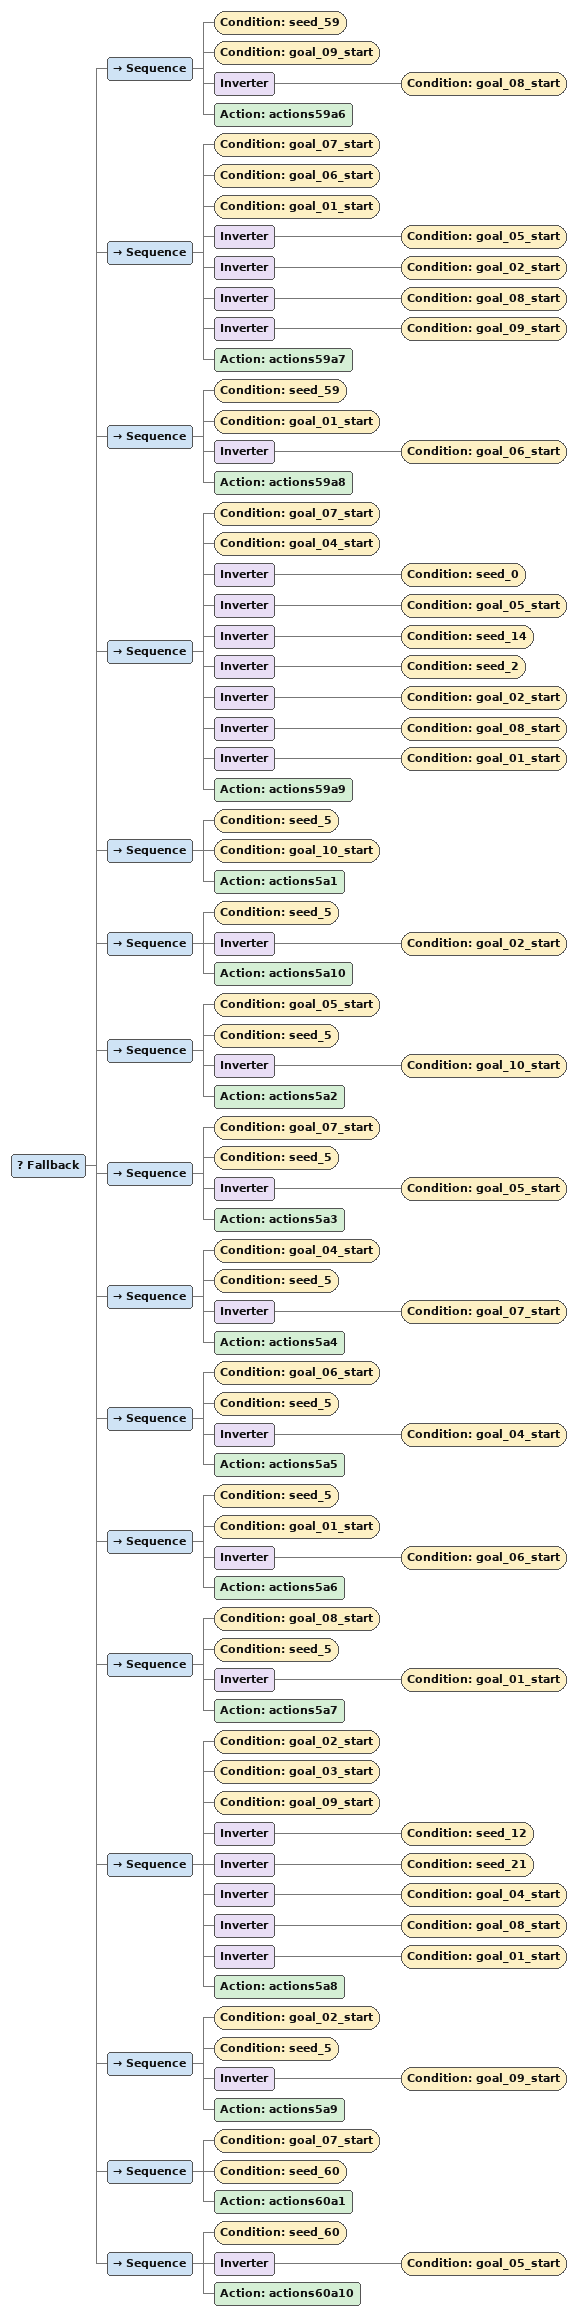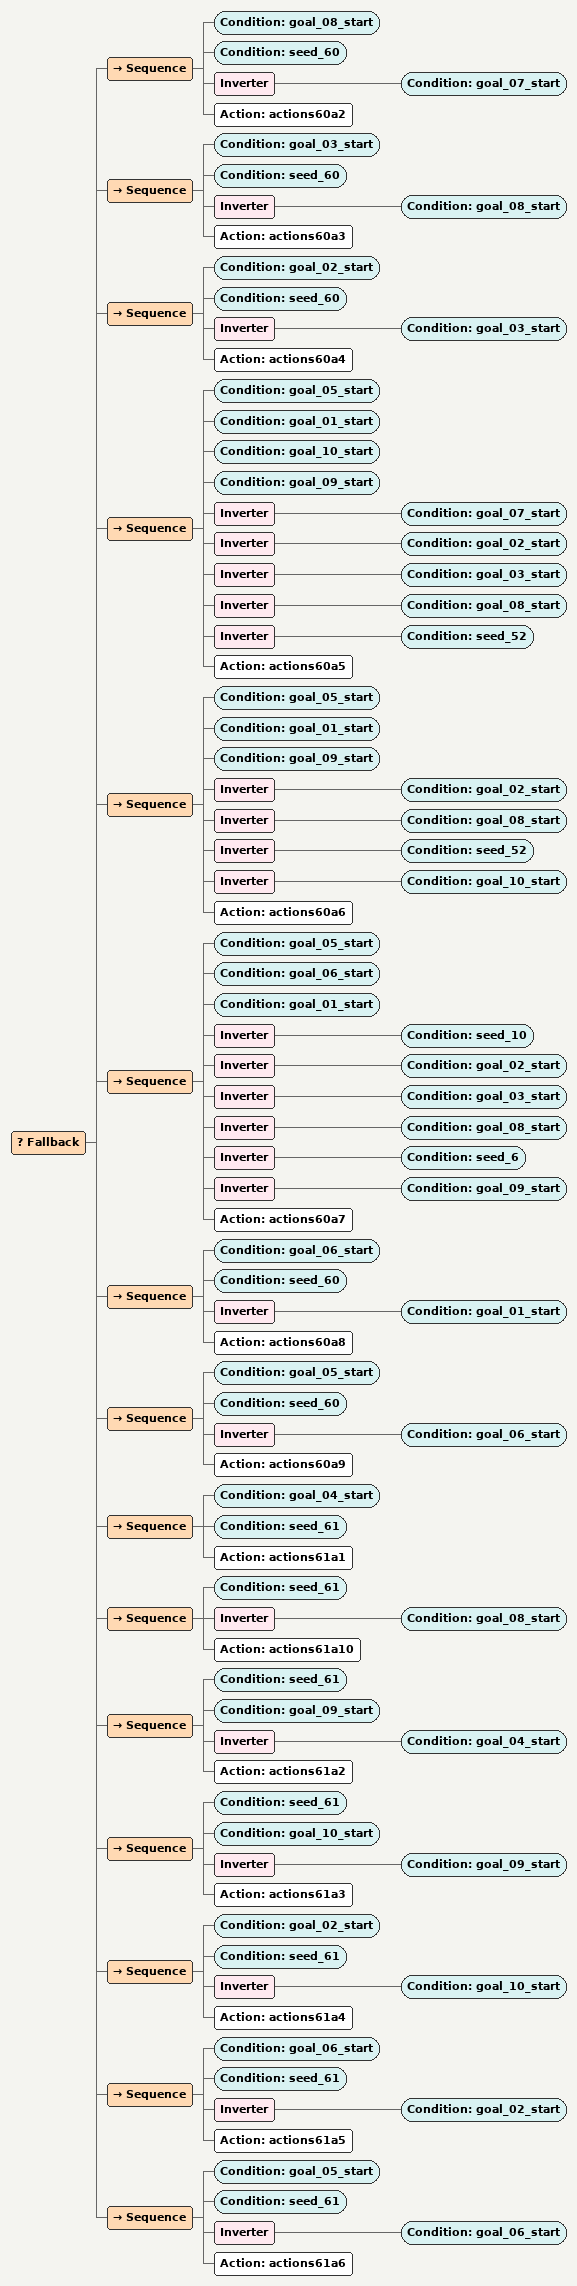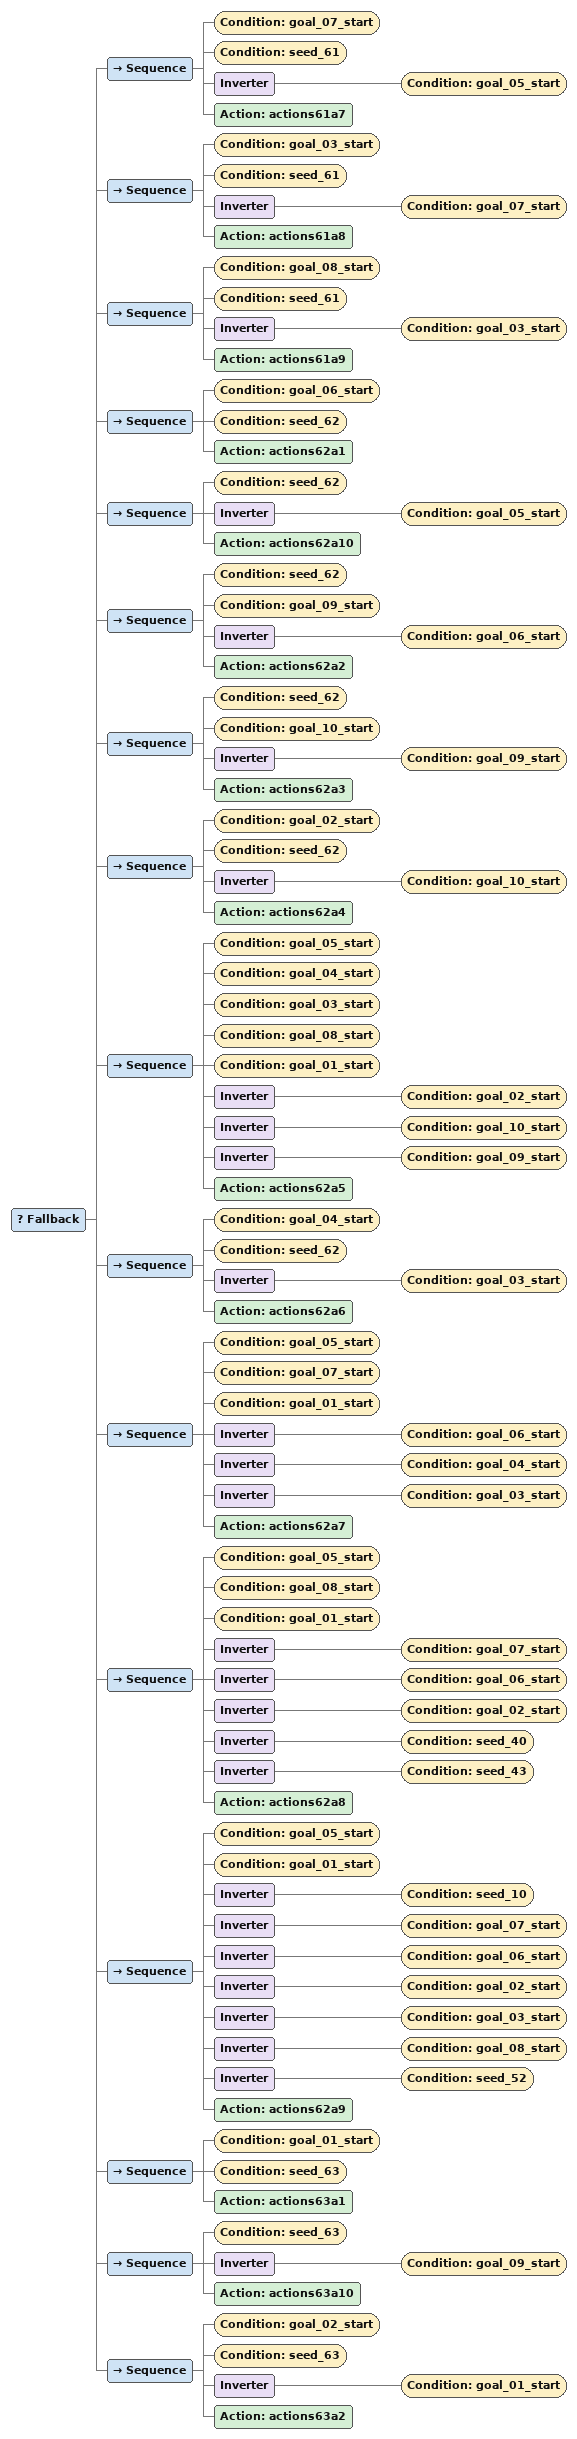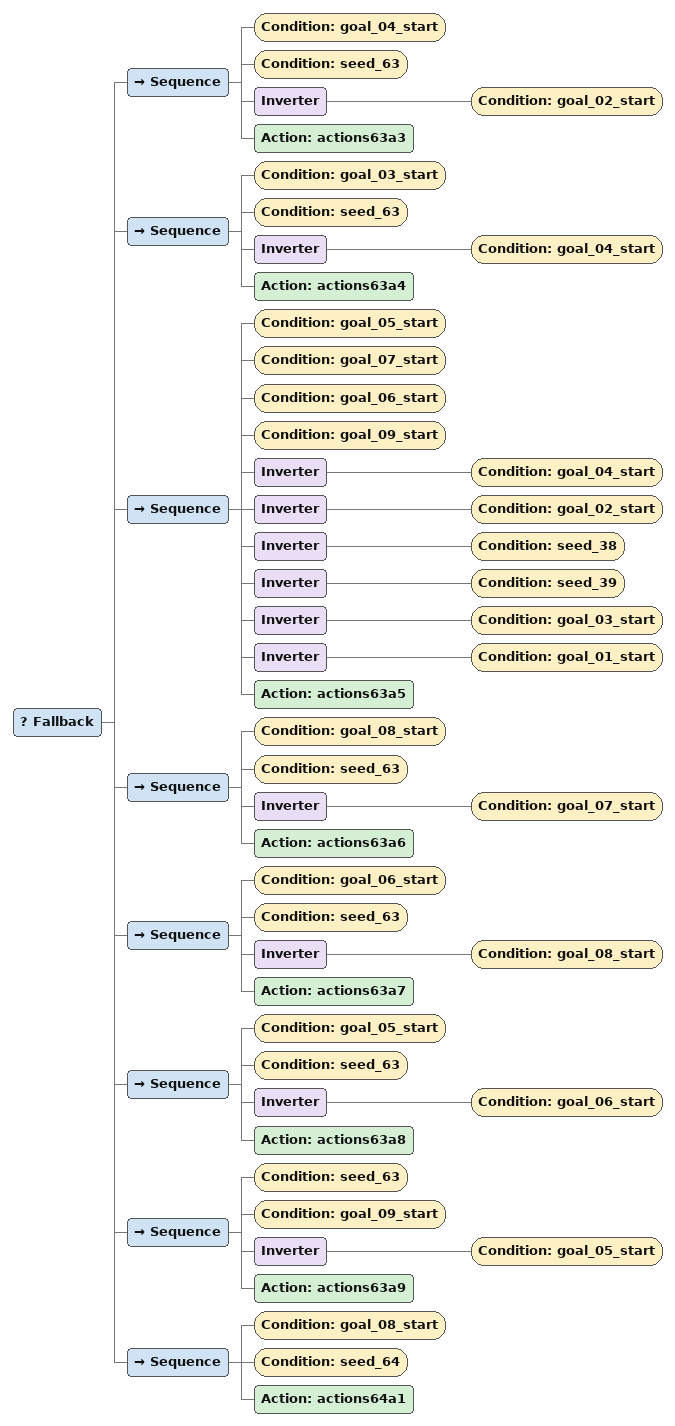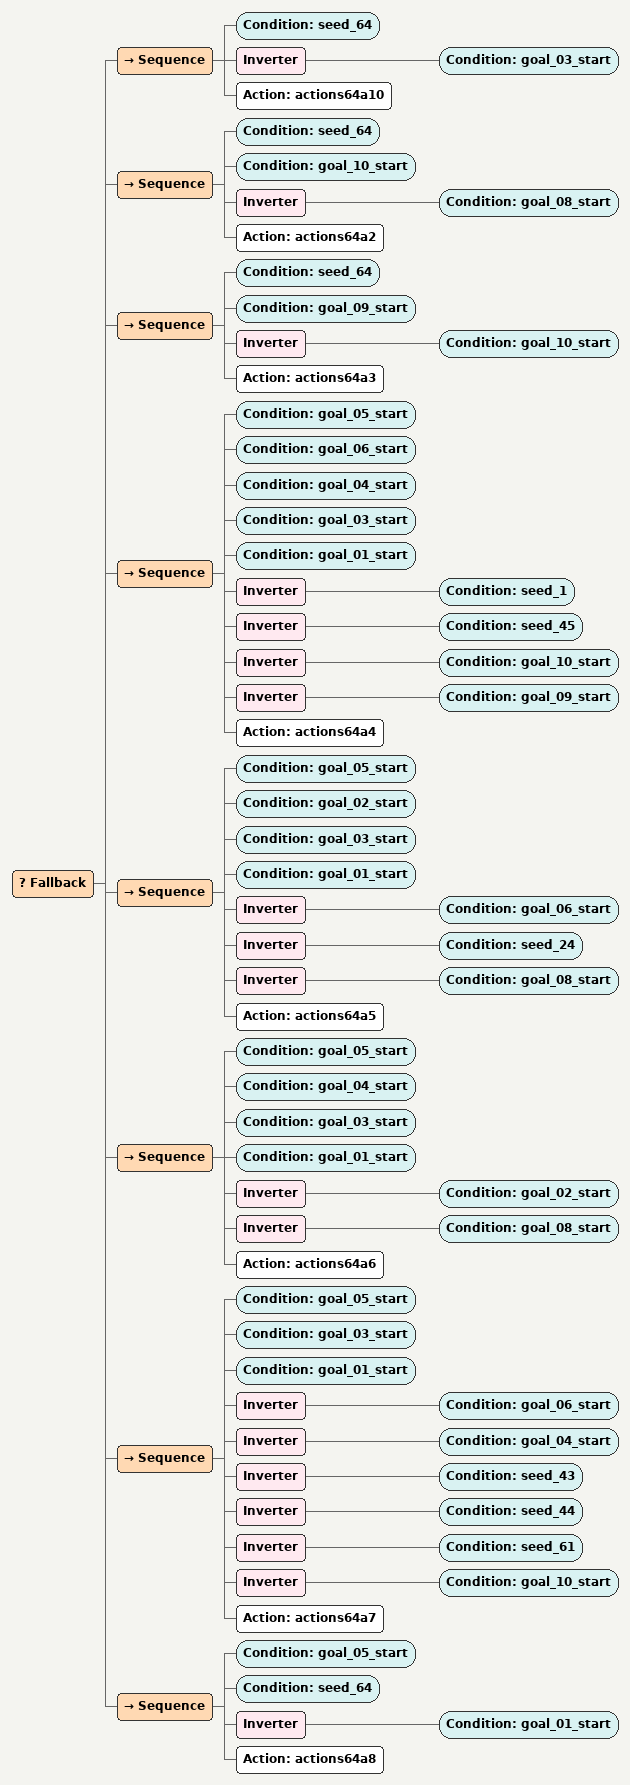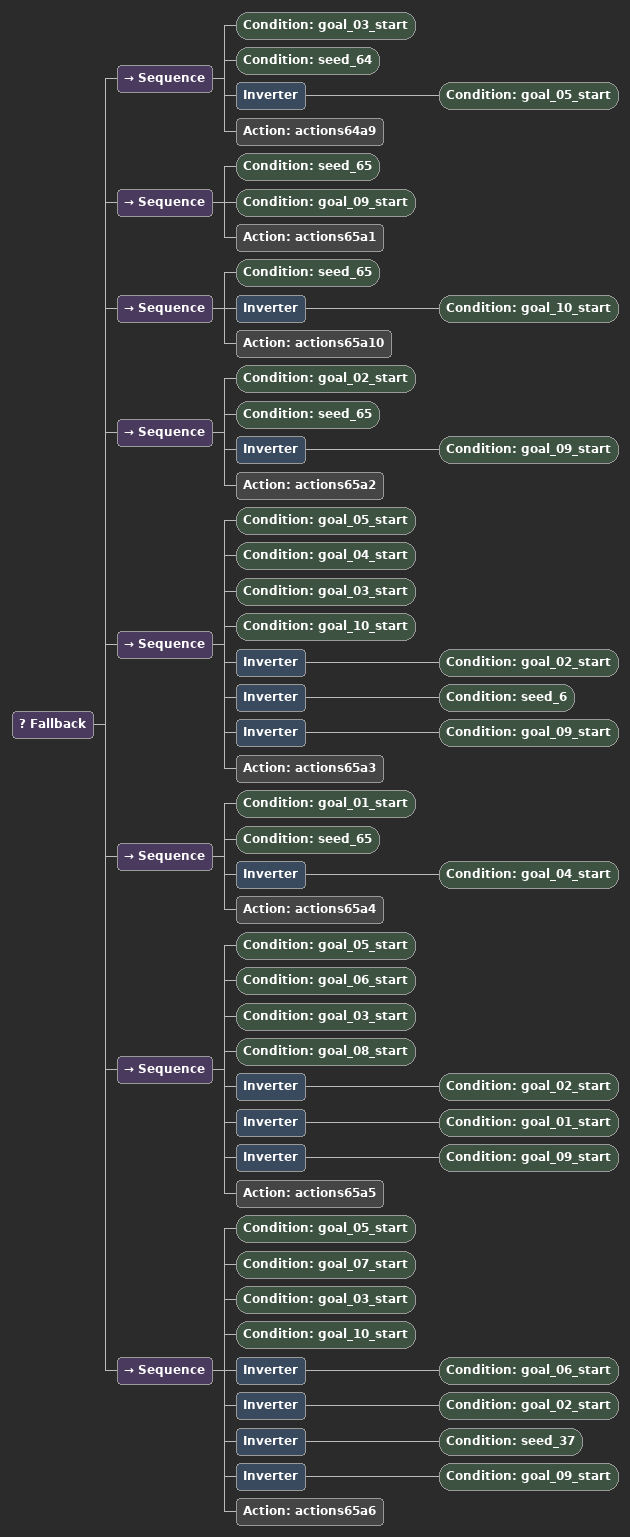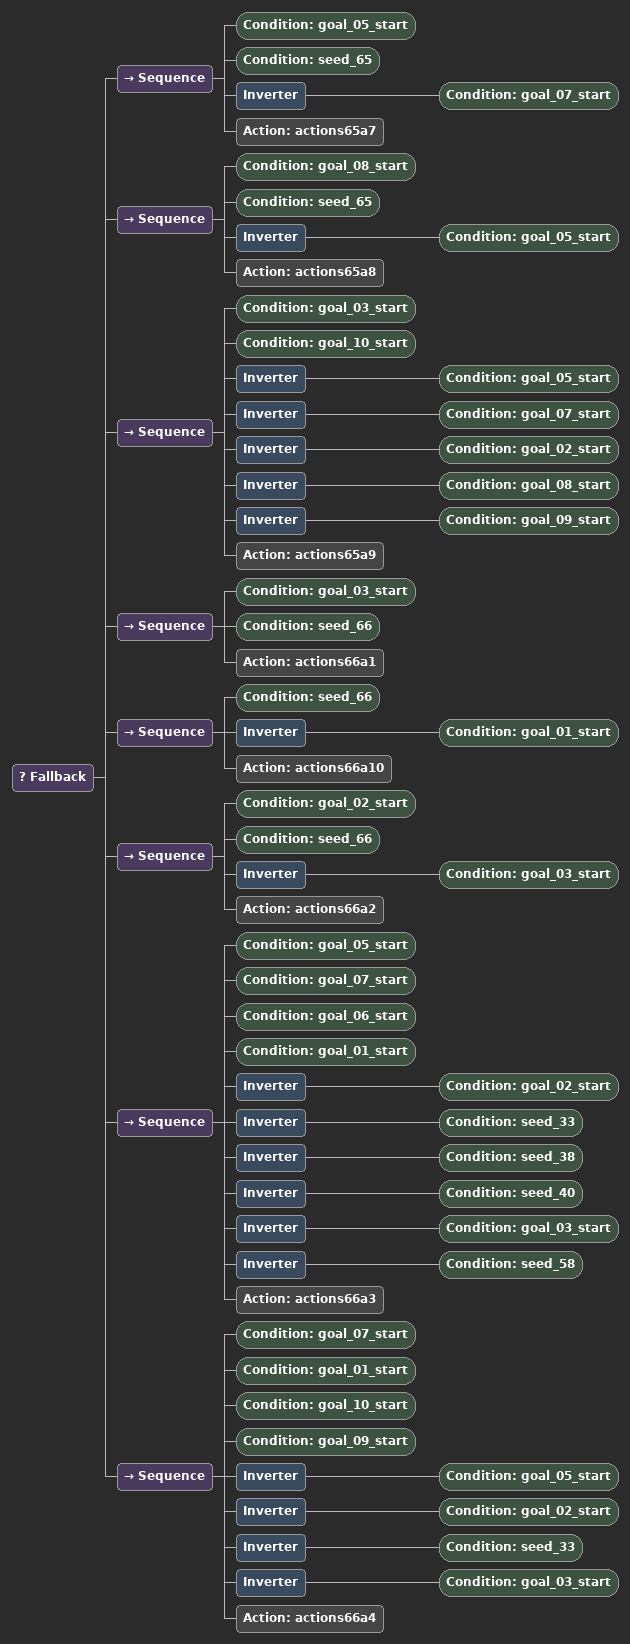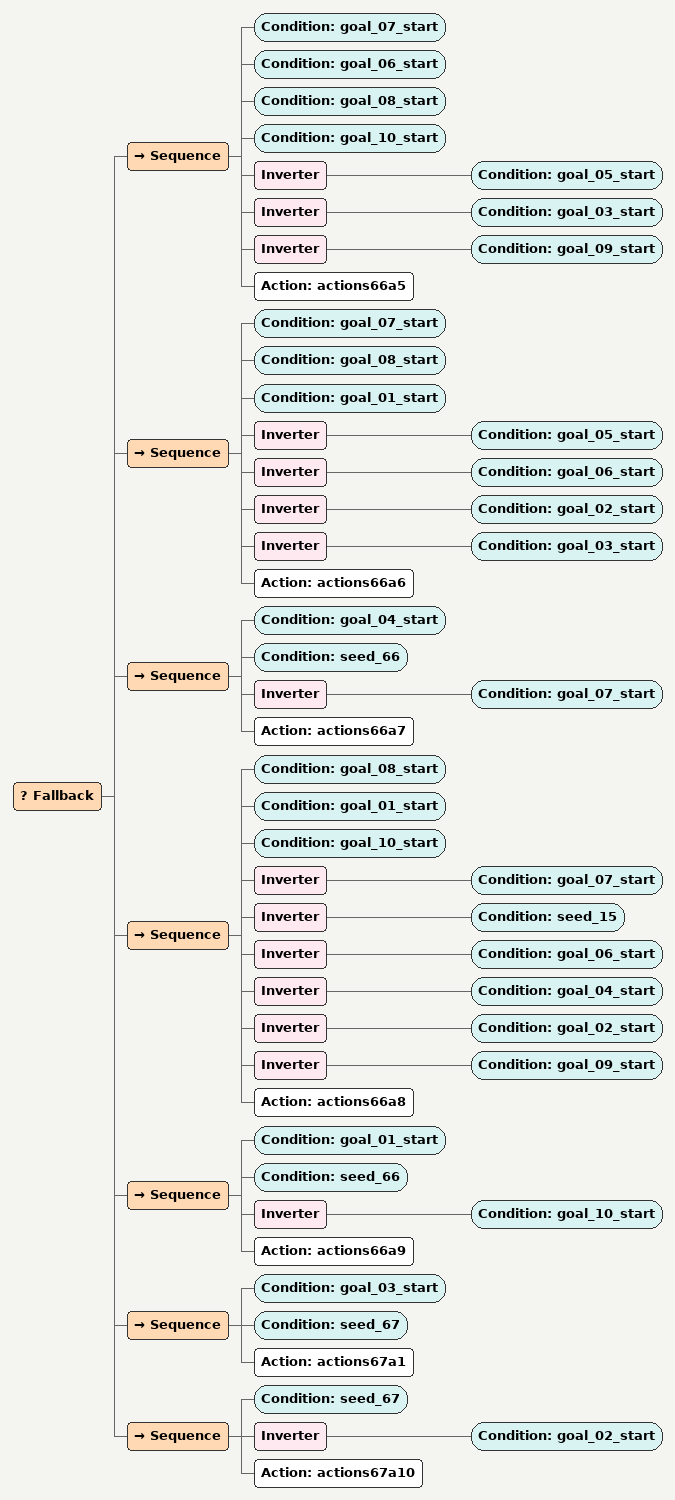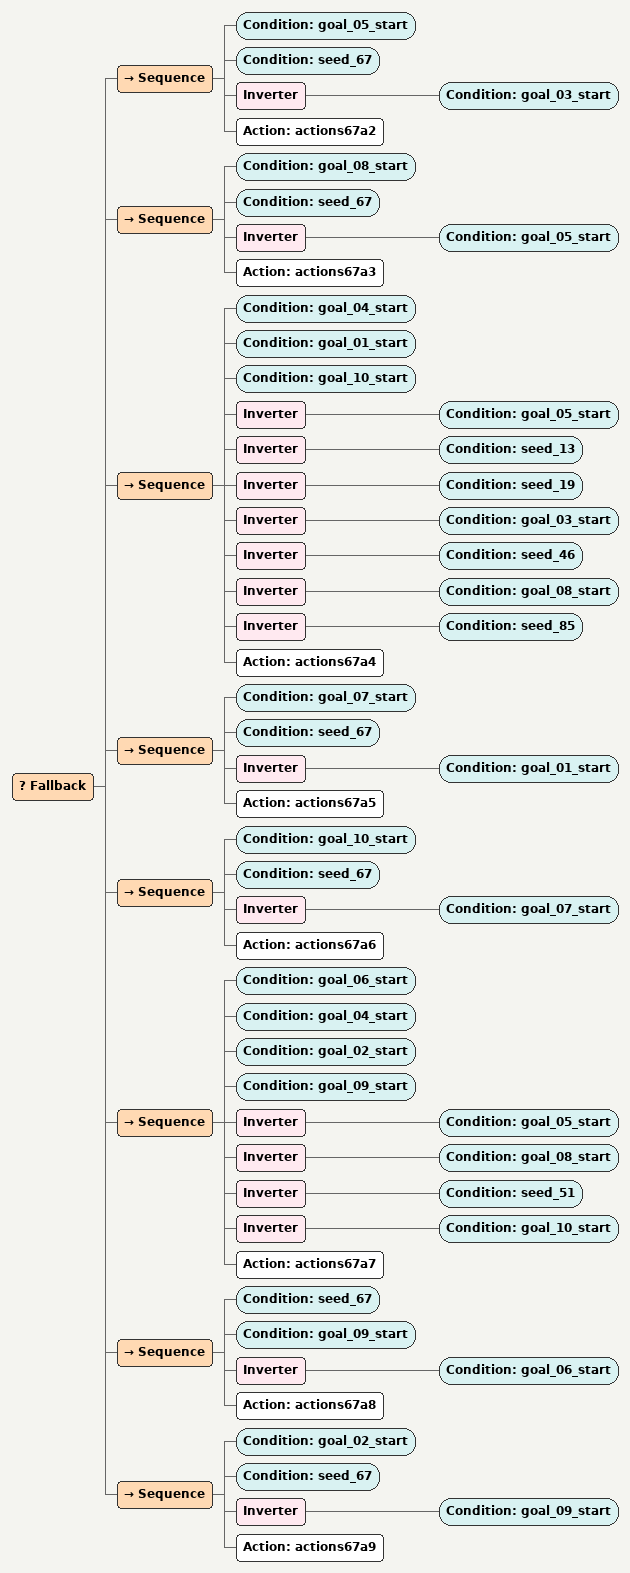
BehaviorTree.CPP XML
<Fallback>
      <Sequence>
        <Condition ID="seed_59"/>
        <Condition ID="goal_09_start"/>
        <Inverter>
          <Condition ID="goal_08_start"/>
        </Inverter>
        <Action ID="actions59a6"/>
      </Sequence>
      <Sequence>
        <Condition ID="goal_07_start"/>
        <Condition ID="goal_06_start"/>
        <Condition ID="goal_01_start"/>
        <Inverter>
          <Condition ID="goal_05_start"/>
        </Inverter>
        <Inverter>
          <Condition ID="goal_02_start"/>
        </Inverter>
        <Inverter>
          <Condition ID="goal_08_start"/>
        </Inverter>
        <Inverter>
          <Condition ID="goal_09_start"/>
        </Inverter>
        <Action ID="actions59a7"/>
      </Sequence>
      <Sequence>
        <Condition ID="seed_59"/>
        <Condition ID="goal_01_start"/>
        <Inverter>
          <Condition ID="goal_06_start"/>
        </Inverter>
        <Action ID="actions59a8"/>
      </Sequence>
      <Sequence>
        <Condition ID="goal_07_start"/>
        <Condition ID="goal_04_start"/>
        <Inverter>
          <Condition ID="seed_0"/>
        </Inverter>
        <Inverter>
          <Condition ID="goal_05_start"/>
        </Inverter>
        <Inverter>
          <Condition ID="seed_14"/>
        </Inverter>
        <Inverter>
          <Condition ID="seed_2"/>
        </Inverter>
        <Inverter>
          <Condition ID="goal_02_start"/>
        </Inverter>
        <Inverter>
          <Condition ID="goal_08_start"/>
        </Inverter>
        <Inverter>
          <Condition ID="goal_01_start"/>
        </Inverter>
        <Action ID="actions59a9"/>
      </Sequence>
      <Sequence>
        <Condition ID="seed_5"/>
        <Condition ID="goal_10_start"/>
        <Action ID="actions5a1"/>
      </Sequence>
      <Sequence>
        <Condition ID="seed_5"/>
        <Inverter>
          <Condition ID="goal_02_start"/>
        </Inverter>
        <Action ID="actions5a10"/>
      </Sequence>
      <Sequence>
        <Condition ID="goal_05_start"/>
        <Condition ID="seed_5"/>
        <Inverter>
          <Condition ID="goal_10_start"/>
        </Inverter>
        <Action ID="actions5a2"/>
      </Sequence>
      <Sequence>
        <Condition ID="goal_07_start"/>
        <Condition ID="seed_5"/>
        <Inverter>
          <Condition ID="goal_05_start"/>
        </Inverter>
        <Action ID="actions5a3"/>
      </Sequence>
      <Sequence>
        <Condition ID="goal_04_start"/>
        <Condition ID="seed_5"/>
        <Inverter>
          <Condition ID="goal_07_start"/>
        </Inverter>
        <Action ID="actions5a4"/>
      </Sequence>
      <Sequence>
        <Condition ID="goal_06_start"/>
        <Condition ID="seed_5"/>
        <Inverter>
          <Condition ID="goal_04_start"/>
        </Inverter>
        <Action ID="actions5a5"/>
      </Sequence>
      <Sequence>
        <Condition ID="seed_5"/>
        <Condition ID="goal_01_start"/>
        <Inverter>
          <Condition ID="goal_06_start"/>
        </Inverter>
        <Action ID="actions5a6"/>
      </Sequence>
      <Sequence>
        <Condition ID="goal_08_start"/>
        <Condition ID="seed_5"/>
        <Inverter>
          <Condition ID="goal_01_start"/>
        </Inverter>
        <Action ID="actions5a7"/>
      </Sequence>
      <Sequence>
        <Condition ID="goal_02_start"/>
        <Condition ID="goal_03_start"/>
        <Condition ID="goal_09_start"/>
        <Inverter>
          <Condition ID="seed_12"/>
        </Inverter>
        <Inverter>
          <Condition ID="seed_21"/>
        </Inverter>
        <Inverter>
          <Condition ID="goal_04_start"/>
        </Inverter>
        <Inverter>
          <Condition ID="goal_08_start"/>
        </Inverter>
        <Inverter>
          <Condition ID="goal_01_start"/>
        </Inverter>
        <Action ID="actions5a8"/>
      </Sequence>
      <Sequence>
        <Condition ID="goal_02_start"/>
        <Condition ID="seed_5"/>
        <Inverter>
          <Condition ID="goal_09_start"/>
        </Inverter>
        <Action ID="actions5a9"/>
      </Sequence>
      <Sequence>
        <Condition ID="goal_07_start"/>
        <Condition ID="seed_60"/>
        <Action ID="actions60a1"/>
      </Sequence>
      <Sequence>
        <Condition ID="seed_60"/>
        <Inverter>
          <Condition ID="goal_05_start"/>
        </Inverter>
        <Action ID="actions60a10"/>
      </Sequence>
</Fallback>

<Fallback>
      <Sequence>
        <Condition ID="goal_08_start"/>
        <Condition ID="seed_60"/>
        <Inverter>
          <Condition ID="goal_07_start"/>
        </Inverter>
        <Action ID="actions60a2"/>
      </Sequence>
      <Sequence>
        <Condition ID="goal_03_start"/>
        <Condition ID="seed_60"/>
        <Inverter>
          <Condition ID="goal_08_start"/>
        </Inverter>
        <Action ID="actions60a3"/>
      </Sequence>
      <Sequence>
        <Condition ID="goal_02_start"/>
        <Condition ID="seed_60"/>
        <Inverter>
          <Condition ID="goal_03_start"/>
        </Inverter>
        <Action ID="actions60a4"/>
      </Sequence>
      <Sequence>
        <Condition ID="goal_05_start"/>
        <Condition ID="goal_01_start"/>
        <Condition ID="goal_10_start"/>
        <Condition ID="goal_09_start"/>
        <Inverter>
          <Condition ID="goal_07_start"/>
        </Inverter>
        <Inverter>
          <Condition ID="goal_02_start"/>
        </Inverter>
        <Inverter>
          <Condition ID="goal_03_start"/>
        </Inverter>
        <Inverter>
          <Condition ID="goal_08_start"/>
        </Inverter>
        <Inverter>
          <Condition ID="seed_52"/>
        </Inverter>
        <Action ID="actions60a5"/>
      </Sequence>
      <Sequence>
        <Condition ID="goal_05_start"/>
        <Condition ID="goal_01_start"/>
        <Condition ID="goal_09_start"/>
        <Inverter>
          <Condition ID="goal_02_start"/>
        </Inverter>
        <Inverter>
          <Condition ID="goal_08_start"/>
        </Inverter>
        <Inverter>
          <Condition ID="seed_52"/>
        </Inverter>
        <Inverter>
          <Condition ID="goal_10_start"/>
        </Inverter>
        <Action ID="actions60a6"/>
      </Sequence>
      <Sequence>
        <Condition ID="goal_05_start"/>
        <Condition ID="goal_06_start"/>
        <Condition ID="goal_01_start"/>
        <Inverter>
          <Condition ID="seed_10"/>
        </Inverter>
        <Inverter>
          <Condition ID="goal_02_start"/>
        </Inverter>
        <Inverter>
          <Condition ID="goal_03_start"/>
        </Inverter>
        <Inverter>
          <Condition ID="goal_08_start"/>
        </Inverter>
        <Inverter>
          <Condition ID="seed_6"/>
        </Inverter>
        <Inverter>
          <Condition ID="goal_09_start"/>
        </Inverter>
        <Action ID="actions60a7"/>
      </Sequence>
      <Sequence>
        <Condition ID="goal_06_start"/>
        <Condition ID="seed_60"/>
        <Inverter>
          <Condition ID="goal_01_start"/>
        </Inverter>
        <Action ID="actions60a8"/>
      </Sequence>
      <Sequence>
        <Condition ID="goal_05_start"/>
        <Condition ID="seed_60"/>
        <Inverter>
          <Condition ID="goal_06_start"/>
        </Inverter>
        <Action ID="actions60a9"/>
      </Sequence>
      <Sequence>
        <Condition ID="goal_04_start"/>
        <Condition ID="seed_61"/>
        <Action ID="actions61a1"/>
      </Sequence>
      <Sequence>
        <Condition ID="seed_61"/>
        <Inverter>
          <Condition ID="goal_08_start"/>
        </Inverter>
        <Action ID="actions61a10"/>
      </Sequence>
      <Sequence>
        <Condition ID="seed_61"/>
        <Condition ID="goal_09_start"/>
        <Inverter>
          <Condition ID="goal_04_start"/>
        </Inverter>
        <Action ID="actions61a2"/>
      </Sequence>
      <Sequence>
        <Condition ID="seed_61"/>
        <Condition ID="goal_10_start"/>
        <Inverter>
          <Condition ID="goal_09_start"/>
        </Inverter>
        <Action ID="actions61a3"/>
      </Sequence>
      <Sequence>
        <Condition ID="goal_02_start"/>
        <Condition ID="seed_61"/>
        <Inverter>
          <Condition ID="goal_10_start"/>
        </Inverter>
        <Action ID="actions61a4"/>
      </Sequence>
      <Sequence>
        <Condition ID="goal_06_start"/>
        <Condition ID="seed_61"/>
        <Inverter>
          <Condition ID="goal_02_start"/>
        </Inverter>
        <Action ID="actions61a5"/>
      </Sequence>
      <Sequence>
        <Condition ID="goal_05_start"/>
        <Condition ID="seed_61"/>
        <Inverter>
          <Condition ID="goal_06_start"/>
        </Inverter>
        <Action ID="actions61a6"/>
      </Sequence>
</Fallback>

<Fallback>
      <Sequence>
        <Condition ID="goal_07_start"/>
        <Condition ID="seed_61"/>
        <Inverter>
          <Condition ID="goal_05_start"/>
        </Inverter>
        <Action ID="actions61a7"/>
      </Sequence>
      <Sequence>
        <Condition ID="goal_03_start"/>
        <Condition ID="seed_61"/>
        <Inverter>
          <Condition ID="goal_07_start"/>
        </Inverter>
        <Action ID="actions61a8"/>
      </Sequence>
      <Sequence>
        <Condition ID="goal_08_start"/>
        <Condition ID="seed_61"/>
        <Inverter>
          <Condition ID="goal_03_start"/>
        </Inverter>
        <Action ID="actions61a9"/>
      </Sequence>
      <Sequence>
        <Condition ID="goal_06_start"/>
        <Condition ID="seed_62"/>
        <Action ID="actions62a1"/>
      </Sequence>
      <Sequence>
        <Condition ID="seed_62"/>
        <Inverter>
          <Condition ID="goal_05_start"/>
        </Inverter>
        <Action ID="actions62a10"/>
      </Sequence>
      <Sequence>
        <Condition ID="seed_62"/>
        <Condition ID="goal_09_start"/>
        <Inverter>
          <Condition ID="goal_06_start"/>
        </Inverter>
        <Action ID="actions62a2"/>
      </Sequence>
      <Sequence>
        <Condition ID="seed_62"/>
        <Condition ID="goal_10_start"/>
        <Inverter>
          <Condition ID="goal_09_start"/>
        </Inverter>
        <Action ID="actions62a3"/>
      </Sequence>
      <Sequence>
        <Condition ID="goal_02_start"/>
        <Condition ID="seed_62"/>
        <Inverter>
          <Condition ID="goal_10_start"/>
        </Inverter>
        <Action ID="actions62a4"/>
      </Sequence>
      <Sequence>
        <Condition ID="goal_05_start"/>
        <Condition ID="goal_04_start"/>
        <Condition ID="goal_03_start"/>
        <Condition ID="goal_08_start"/>
        <Condition ID="goal_01_start"/>
        <Inverter>
          <Condition ID="goal_02_start"/>
        </Inverter>
        <Inverter>
          <Condition ID="goal_10_start"/>
        </Inverter>
        <Inverter>
          <Condition ID="goal_09_start"/>
        </Inverter>
        <Action ID="actions62a5"/>
      </Sequence>
      <Sequence>
        <Condition ID="goal_04_start"/>
        <Condition ID="seed_62"/>
        <Inverter>
          <Condition ID="goal_03_start"/>
        </Inverter>
        <Action ID="actions62a6"/>
      </Sequence>
      <Sequence>
        <Condition ID="goal_05_start"/>
        <Condition ID="goal_07_start"/>
        <Condition ID="goal_01_start"/>
        <Inverter>
          <Condition ID="goal_06_start"/>
        </Inverter>
        <Inverter>
          <Condition ID="goal_04_start"/>
        </Inverter>
        <Inverter>
          <Condition ID="goal_03_start"/>
        </Inverter>
        <Action ID="actions62a7"/>
      </Sequence>
      <Sequence>
        <Condition ID="goal_05_start"/>
        <Condition ID="goal_08_start"/>
        <Condition ID="goal_01_start"/>
        <Inverter>
          <Condition ID="goal_07_start"/>
        </Inverter>
        <Inverter>
          <Condition ID="goal_06_start"/>
        </Inverter>
        <Inverter>
          <Condition ID="goal_02_start"/>
        </Inverter>
        <Inverter>
          <Condition ID="seed_40"/>
        </Inverter>
        <Inverter>
          <Condition ID="seed_43"/>
        </Inverter>
        <Action ID="actions62a8"/>
      </Sequence>
      <Sequence>
        <Condition ID="goal_05_start"/>
        <Condition ID="goal_01_start"/>
        <Inverter>
          <Condition ID="seed_10"/>
        </Inverter>
        <Inverter>
          <Condition ID="goal_07_start"/>
        </Inverter>
        <Inverter>
          <Condition ID="goal_06_start"/>
        </Inverter>
        <Inverter>
          <Condition ID="goal_02_start"/>
        </Inverter>
        <Inverter>
          <Condition ID="goal_03_start"/>
        </Inverter>
        <Inverter>
          <Condition ID="goal_08_start"/>
        </Inverter>
        <Inverter>
          <Condition ID="seed_52"/>
        </Inverter>
        <Action ID="actions62a9"/>
      </Sequence>
      <Sequence>
        <Condition ID="goal_01_start"/>
        <Condition ID="seed_63"/>
        <Action ID="actions63a1"/>
      </Sequence>
      <Sequence>
        <Condition ID="seed_63"/>
        <Inverter>
          <Condition ID="goal_09_start"/>
        </Inverter>
        <Action ID="actions63a10"/>
      </Sequence>
      <Sequence>
        <Condition ID="goal_02_start"/>
        <Condition ID="seed_63"/>
        <Inverter>
          <Condition ID="goal_01_start"/>
        </Inverter>
        <Action ID="actions63a2"/>
      </Sequence>
</Fallback>

<Fallback>
      <Sequence>
        <Condition ID="goal_04_start"/>
        <Condition ID="seed_63"/>
        <Inverter>
          <Condition ID="goal_02_start"/>
        </Inverter>
        <Action ID="actions63a3"/>
      </Sequence>
      <Sequence>
        <Condition ID="goal_03_start"/>
        <Condition ID="seed_63"/>
        <Inverter>
          <Condition ID="goal_04_start"/>
        </Inverter>
        <Action ID="actions63a4"/>
      </Sequence>
      <Sequence>
        <Condition ID="goal_05_start"/>
        <Condition ID="goal_07_start"/>
        <Condition ID="goal_06_start"/>
        <Condition ID="goal_09_start"/>
        <Inverter>
          <Condition ID="goal_04_start"/>
        </Inverter>
        <Inverter>
          <Condition ID="goal_02_start"/>
        </Inverter>
        <Inverter>
          <Condition ID="seed_38"/>
        </Inverter>
        <Inverter>
          <Condition ID="seed_39"/>
        </Inverter>
        <Inverter>
          <Condition ID="goal_03_start"/>
        </Inverter>
        <Inverter>
          <Condition ID="goal_01_start"/>
        </Inverter>
        <Action ID="actions63a5"/>
      </Sequence>
      <Sequence>
        <Condition ID="goal_08_start"/>
        <Condition ID="seed_63"/>
        <Inverter>
          <Condition ID="goal_07_start"/>
        </Inverter>
        <Action ID="actions63a6"/>
      </Sequence>
      <Sequence>
        <Condition ID="goal_06_start"/>
        <Condition ID="seed_63"/>
        <Inverter>
          <Condition ID="goal_08_start"/>
        </Inverter>
        <Action ID="actions63a7"/>
      </Sequence>
      <Sequence>
        <Condition ID="goal_05_start"/>
        <Condition ID="seed_63"/>
        <Inverter>
          <Condition ID="goal_06_start"/>
        </Inverter>
        <Action ID="actions63a8"/>
      </Sequence>
      <Sequence>
        <Condition ID="seed_63"/>
        <Condition ID="goal_09_start"/>
        <Inverter>
          <Condition ID="goal_05_start"/>
        </Inverter>
        <Action ID="actions63a9"/>
      </Sequence>
      <Sequence>
        <Condition ID="goal_08_start"/>
        <Condition ID="seed_64"/>
        <Action ID="actions64a1"/>
      </Sequence>
</Fallback>

<Fallback>
      <Sequence>
        <Condition ID="seed_64"/>
        <Inverter>
          <Condition ID="goal_03_start"/>
        </Inverter>
        <Action ID="actions64a10"/>
      </Sequence>
      <Sequence>
        <Condition ID="seed_64"/>
        <Condition ID="goal_10_start"/>
        <Inverter>
          <Condition ID="goal_08_start"/>
        </Inverter>
        <Action ID="actions64a2"/>
      </Sequence>
      <Sequence>
        <Condition ID="seed_64"/>
        <Condition ID="goal_09_start"/>
        <Inverter>
          <Condition ID="goal_10_start"/>
        </Inverter>
        <Action ID="actions64a3"/>
      </Sequence>
      <Sequence>
        <Condition ID="goal_05_start"/>
        <Condition ID="goal_06_start"/>
        <Condition ID="goal_04_start"/>
        <Condition ID="goal_03_start"/>
        <Condition ID="goal_01_start"/>
        <Inverter>
          <Condition ID="seed_1"/>
        </Inverter>
        <Inverter>
          <Condition ID="seed_45"/>
        </Inverter>
        <Inverter>
          <Condition ID="goal_10_start"/>
        </Inverter>
        <Inverter>
          <Condition ID="goal_09_start"/>
        </Inverter>
        <Action ID="actions64a4"/>
      </Sequence>
      <Sequence>
        <Condition ID="goal_05_start"/>
        <Condition ID="goal_02_start"/>
        <Condition ID="goal_03_start"/>
        <Condition ID="goal_01_start"/>
        <Inverter>
          <Condition ID="goal_06_start"/>
        </Inverter>
        <Inverter>
          <Condition ID="seed_24"/>
        </Inverter>
        <Inverter>
          <Condition ID="goal_08_start"/>
        </Inverter>
        <Action ID="actions64a5"/>
      </Sequence>
      <Sequence>
        <Condition ID="goal_05_start"/>
        <Condition ID="goal_04_start"/>
        <Condition ID="goal_03_start"/>
        <Condition ID="goal_01_start"/>
        <Inverter>
          <Condition ID="goal_02_start"/>
        </Inverter>
        <Inverter>
          <Condition ID="goal_08_start"/>
        </Inverter>
        <Action ID="actions64a6"/>
      </Sequence>
      <Sequence>
        <Condition ID="goal_05_start"/>
        <Condition ID="goal_03_start"/>
        <Condition ID="goal_01_start"/>
        <Inverter>
          <Condition ID="goal_06_start"/>
        </Inverter>
        <Inverter>
          <Condition ID="goal_04_start"/>
        </Inverter>
        <Inverter>
          <Condition ID="seed_43"/>
        </Inverter>
        <Inverter>
          <Condition ID="seed_44"/>
        </Inverter>
        <Inverter>
          <Condition ID="seed_61"/>
        </Inverter>
        <Inverter>
          <Condition ID="goal_10_start"/>
        </Inverter>
        <Action ID="actions64a7"/>
      </Sequence>
      <Sequence>
        <Condition ID="goal_05_start"/>
        <Condition ID="seed_64"/>
        <Inverter>
          <Condition ID="goal_01_start"/>
        </Inverter>
        <Action ID="actions64a8"/>
      </Sequence>
</Fallback>

<Fallback>
      <Sequence>
        <Condition ID="goal_03_start"/>
        <Condition ID="seed_64"/>
        <Inverter>
          <Condition ID="goal_05_start"/>
        </Inverter>
        <Action ID="actions64a9"/>
      </Sequence>
      <Sequence>
        <Condition ID="seed_65"/>
        <Condition ID="goal_09_start"/>
        <Action ID="actions65a1"/>
      </Sequence>
      <Sequence>
        <Condition ID="seed_65"/>
        <Inverter>
          <Condition ID="goal_10_start"/>
        </Inverter>
        <Action ID="actions65a10"/>
      </Sequence>
      <Sequence>
        <Condition ID="goal_02_start"/>
        <Condition ID="seed_65"/>
        <Inverter>
          <Condition ID="goal_09_start"/>
        </Inverter>
        <Action ID="actions65a2"/>
      </Sequence>
      <Sequence>
        <Condition ID="goal_05_start"/>
        <Condition ID="goal_04_start"/>
        <Condition ID="goal_03_start"/>
        <Condition ID="goal_10_start"/>
        <Inverter>
          <Condition ID="goal_02_start"/>
        </Inverter>
        <Inverter>
          <Condition ID="seed_6"/>
        </Inverter>
        <Inverter>
          <Condition ID="goal_09_start"/>
        </Inverter>
        <Action ID="actions65a3"/>
      </Sequence>
      <Sequence>
        <Condition ID="goal_01_start"/>
        <Condition ID="seed_65"/>
        <Inverter>
          <Condition ID="goal_04_start"/>
        </Inverter>
        <Action ID="actions65a4"/>
      </Sequence>
      <Sequence>
        <Condition ID="goal_05_start"/>
        <Condition ID="goal_06_start"/>
        <Condition ID="goal_03_start"/>
        <Condition ID="goal_08_start"/>
        <Inverter>
          <Condition ID="goal_02_start"/>
        </Inverter>
        <Inverter>
          <Condition ID="goal_01_start"/>
        </Inverter>
        <Inverter>
          <Condition ID="goal_09_start"/>
        </Inverter>
        <Action ID="actions65a5"/>
      </Sequence>
      <Sequence>
        <Condition ID="goal_05_start"/>
        <Condition ID="goal_07_start"/>
        <Condition ID="goal_03_start"/>
        <Condition ID="goal_10_start"/>
        <Inverter>
          <Condition ID="goal_06_start"/>
        </Inverter>
        <Inverter>
          <Condition ID="goal_02_start"/>
        </Inverter>
        <Inverter>
          <Condition ID="seed_37"/>
        </Inverter>
        <Inverter>
          <Condition ID="goal_09_start"/>
        </Inverter>
        <Action ID="actions65a6"/>
      </Sequence>
</Fallback>

<Fallback>
      <Sequence>
        <Condition ID="goal_05_start"/>
        <Condition ID="seed_65"/>
        <Inverter>
          <Condition ID="goal_07_start"/>
        </Inverter>
        <Action ID="actions65a7"/>
      </Sequence>
      <Sequence>
        <Condition ID="goal_08_start"/>
        <Condition ID="seed_65"/>
        <Inverter>
          <Condition ID="goal_05_start"/>
        </Inverter>
        <Action ID="actions65a8"/>
      </Sequence>
      <Sequence>
        <Condition ID="goal_03_start"/>
        <Condition ID="goal_10_start"/>
        <Inverter>
          <Condition ID="goal_05_start"/>
        </Inverter>
        <Inverter>
          <Condition ID="goal_07_start"/>
        </Inverter>
        <Inverter>
          <Condition ID="goal_02_start"/>
        </Inverter>
        <Inverter>
          <Condition ID="goal_08_start"/>
        </Inverter>
        <Inverter>
          <Condition ID="goal_09_start"/>
        </Inverter>
        <Action ID="actions65a9"/>
      </Sequence>
      <Sequence>
        <Condition ID="goal_03_start"/>
        <Condition ID="seed_66"/>
        <Action ID="actions66a1"/>
      </Sequence>
      <Sequence>
        <Condition ID="seed_66"/>
        <Inverter>
          <Condition ID="goal_01_start"/>
        </Inverter>
        <Action ID="actions66a10"/>
      </Sequence>
      <Sequence>
        <Condition ID="goal_02_start"/>
        <Condition ID="seed_66"/>
        <Inverter>
          <Condition ID="goal_03_start"/>
        </Inverter>
        <Action ID="actions66a2"/>
      </Sequence>
      <Sequence>
        <Condition ID="goal_05_start"/>
        <Condition ID="goal_07_start"/>
        <Condition ID="goal_06_start"/>
        <Condition ID="goal_01_start"/>
        <Inverter>
          <Condition ID="goal_02_start"/>
        </Inverter>
        <Inverter>
          <Condition ID="seed_33"/>
        </Inverter>
        <Inverter>
          <Condition ID="seed_38"/>
        </Inverter>
        <Inverter>
          <Condition ID="seed_40"/>
        </Inverter>
        <Inverter>
          <Condition ID="goal_03_start"/>
        </Inverter>
        <Inverter>
          <Condition ID="seed_58"/>
        </Inverter>
        <Action ID="actions66a3"/>
      </Sequence>
      <Sequence>
        <Condition ID="goal_07_start"/>
        <Condition ID="goal_01_start"/>
        <Condition ID="goal_10_start"/>
        <Condition ID="goal_09_start"/>
        <Inverter>
          <Condition ID="goal_05_start"/>
        </Inverter>
        <Inverter>
          <Condition ID="goal_02_start"/>
        </Inverter>
        <Inverter>
          <Condition ID="seed_33"/>
        </Inverter>
        <Inverter>
          <Condition ID="goal_03_start"/>
        </Inverter>
        <Action ID="actions66a4"/>
      </Sequence>
</Fallback>

<Fallback>
      <Sequence>
        <Condition ID="goal_07_start"/>
        <Condition ID="goal_06_start"/>
        <Condition ID="goal_08_start"/>
        <Condition ID="goal_10_start"/>
        <Inverter>
          <Condition ID="goal_05_start"/>
        </Inverter>
        <Inverter>
          <Condition ID="goal_03_start"/>
        </Inverter>
        <Inverter>
          <Condition ID="goal_09_start"/>
        </Inverter>
        <Action ID="actions66a5"/>
      </Sequence>
      <Sequence>
        <Condition ID="goal_07_start"/>
        <Condition ID="goal_08_start"/>
        <Condition ID="goal_01_start"/>
        <Inverter>
          <Condition ID="goal_05_start"/>
        </Inverter>
        <Inverter>
          <Condition ID="goal_06_start"/>
        </Inverter>
        <Inverter>
          <Condition ID="goal_02_start"/>
        </Inverter>
        <Inverter>
          <Condition ID="goal_03_start"/>
        </Inverter>
        <Action ID="actions66a6"/>
      </Sequence>
      <Sequence>
        <Condition ID="goal_04_start"/>
        <Condition ID="seed_66"/>
        <Inverter>
          <Condition ID="goal_07_start"/>
        </Inverter>
        <Action ID="actions66a7"/>
      </Sequence>
      <Sequence>
        <Condition ID="goal_08_start"/>
        <Condition ID="goal_01_start"/>
        <Condition ID="goal_10_start"/>
        <Inverter>
          <Condition ID="goal_07_start"/>
        </Inverter>
        <Inverter>
          <Condition ID="seed_15"/>
        </Inverter>
        <Inverter>
          <Condition ID="goal_06_start"/>
        </Inverter>
        <Inverter>
          <Condition ID="goal_04_start"/>
        </Inverter>
        <Inverter>
          <Condition ID="goal_02_start"/>
        </Inverter>
        <Inverter>
          <Condition ID="goal_09_start"/>
        </Inverter>
        <Action ID="actions66a8"/>
      </Sequence>
      <Sequence>
        <Condition ID="goal_01_start"/>
        <Condition ID="seed_66"/>
        <Inverter>
          <Condition ID="goal_10_start"/>
        </Inverter>
        <Action ID="actions66a9"/>
      </Sequence>
      <Sequence>
        <Condition ID="goal_03_start"/>
        <Condition ID="seed_67"/>
        <Action ID="actions67a1"/>
      </Sequence>
      <Sequence>
        <Condition ID="seed_67"/>
        <Inverter>
          <Condition ID="goal_02_start"/>
        </Inverter>
        <Action ID="actions67a10"/>
      </Sequence>
</Fallback>

<Fallback>
      <Sequence>
        <Condition ID="goal_05_start"/>
        <Condition ID="seed_67"/>
        <Inverter>
          <Condition ID="goal_03_start"/>
        </Inverter>
        <Action ID="actions67a2"/>
      </Sequence>
      <Sequence>
        <Condition ID="goal_08_start"/>
        <Condition ID="seed_67"/>
        <Inverter>
          <Condition ID="goal_05_start"/>
        </Inverter>
        <Action ID="actions67a3"/>
      </Sequence>
      <Sequence>
        <Condition ID="goal_04_start"/>
        <Condition ID="goal_01_start"/>
        <Condition ID="goal_10_start"/>
        <Inverter>
          <Condition ID="goal_05_start"/>
        </Inverter>
        <Inverter>
          <Condition ID="seed_13"/>
        </Inverter>
        <Inverter>
          <Condition ID="seed_19"/>
        </Inverter>
        <Inverter>
          <Condition ID="goal_03_start"/>
        </Inverter>
        <Inverter>
          <Condition ID="seed_46"/>
        </Inverter>
        <Inverter>
          <Condition ID="goal_08_start"/>
        </Inverter>
        <Inverter>
          <Condition ID="seed_85"/>
        </Inverter>
        <Action ID="actions67a4"/>
      </Sequence>
      <Sequence>
        <Condition ID="goal_07_start"/>
        <Condition ID="seed_67"/>
        <Inverter>
          <Condition ID="goal_01_start"/>
        </Inverter>
        <Action ID="actions67a5"/>
      </Sequence>
      <Sequence>
        <Condition ID="goal_10_start"/>
        <Condition ID="seed_67"/>
        <Inverter>
          <Condition ID="goal_07_start"/>
        </Inverter>
        <Action ID="actions67a6"/>
      </Sequence>
      <Sequence>
        <Condition ID="goal_06_start"/>
        <Condition ID="goal_04_start"/>
        <Condition ID="goal_02_start"/>
        <Condition ID="goal_09_start"/>
        <Inverter>
          <Condition ID="goal_05_start"/>
        </Inverter>
        <Inverter>
          <Condition ID="goal_08_start"/>
        </Inverter>
        <Inverter>
          <Condition ID="seed_51"/>
        </Inverter>
        <Inverter>
          <Condition ID="goal_10_start"/>
        </Inverter>
        <Action ID="actions67a7"/>
      </Sequence>
      <Sequence>
        <Condition ID="seed_67"/>
        <Condition ID="goal_09_start"/>
        <Inverter>
          <Condition ID="goal_06_start"/>
        </Inverter>
        <Action ID="actions67a8"/>
      </Sequence>
      <Sequence>
        <Condition ID="goal_02_start"/>
        <Condition ID="seed_67"/>
        <Inverter>
          <Condition ID="goal_09_start"/>
        </Inverter>
        <Action ID="actions67a9"/>
      </Sequence>
</Fallback>
